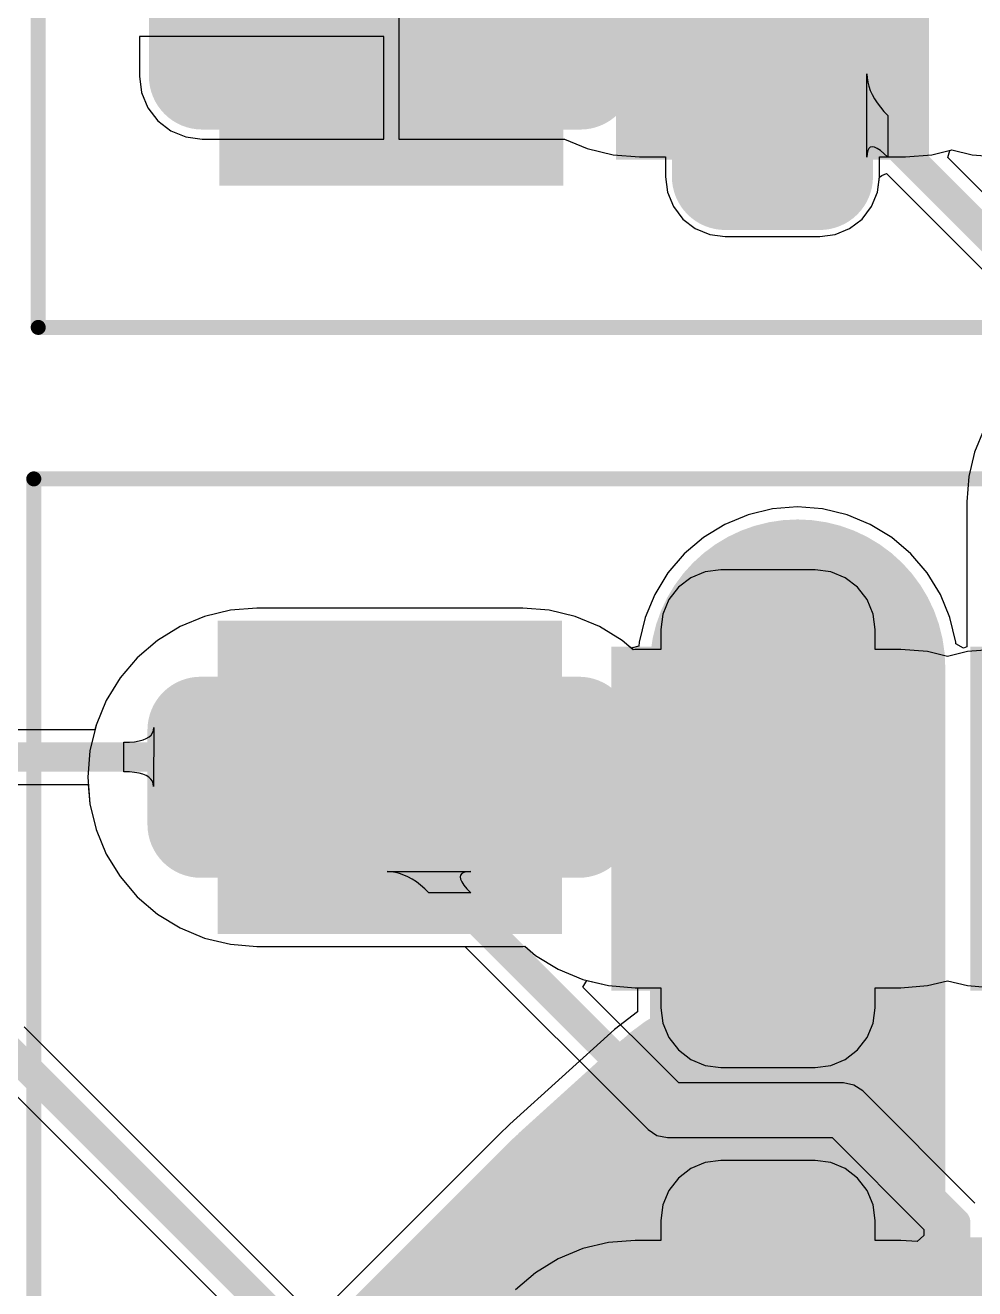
# Model space of a CAD drawing. Header units: millimetres. Extents: x 0.26 to 7.33, y 1.06 to 4.59.
# Drawn here: x 5.785 to 6.417, y 2.443 to 3.284 of the extents above; entities that cross this region are included whole.
import ezdxf

# ---------------------------------------------------------------- set-up
doc = ezdxf.new("R2010")
doc.units = ezdxf.units.MM
doc.header["$MEASUREMENT"] = 0
for name, color, linetype in [('BottomLayer', 5, 'Continuous'), ('BottomSolder', 6, 'Continuous'), ('Mechanical15', 56, 'Continuous'), ('MultiLayer', 9, 'Continuous'), ('PadHoleLayer', 156, 'Continuous'), ('TopLayer', 1, 'Continuous'), ('TopOverlay', 2, 'Continuous'), ('TopSolder', 216, 'Continuous')]:
    doc.layers.add(name, color=color, linetype=linetype)

# ---------------------------------------------------------------- blocks, each defined once
blk = doc.blocks.new('55_13_16')
at = {"layer": 'BottomLayer', "const_width": 0.0315}
for points in [[(0.2815, -0.48327, 1), (0.31299, -0.48327, 1)], [(0.53346, -0.48327, 1), (0.56496, -0.48327, 1)], [(0.6752, -0.48327, 1), (0.70669, -0.48327, 1)], [(0.2815, -0.54626, 1), (0.31299, -0.54626, 1)], [(0.53346, -0.54626, 1), (0.56496, -0.54626, 1)], [(0.6752, -0.54626, 1), (0.70669, -0.54626, 1)], [(0.34843, -0.64075, 1), (0.37992, -0.64075, 1)], [(0.41142, -0.64075, 1), (0.44291, -0.64075, 1)], [(0.34843, -0.89272, 1), (0.37992, -0.89272, 1)], [(0.41142, -0.89272, 1), (0.44291, -0.89272, 1)]]:
    blk.add_lwpolyline(points, format="xyb", close=True, dxfattribs=at)
at = {"layer": 'BottomLayer'}
for points in [[(0.54921, -0.57776), (0.54921, -0.45177), (0.29724, -0.57776), (0.29724, -0.45177)], [(0.94291, -0.57776), (0.94291, -0.45177), (0.69094, -0.57776), (0.69094, -0.45177)], [(0.58071, -0.54626), (0.58071, -0.48327), (0.26575, -0.54626), (0.26575, -0.48327)], [(0.97441, -0.54626), (0.97441, -0.48327), (0.65945, -0.54626), (0.65945, -0.48327)], [(0.36417, -0.92421), (0.42717, -0.92421), (0.36417, -0.60925), (0.42717, -0.60925)], [(0.33268, -0.89272), (0.45866, -0.89272), (0.33268, -0.64075), (0.45866, -0.64075)]]:
    blk.add_solid(points, dxfattribs=at)
at = {"layer": 'BottomSolder', "const_width": 0.0355}
for points in [[(0.2795, -0.48327, 1), (0.31499, -0.48327, 1)], [(0.53146, -0.48327, 1), (0.56696, -0.48327, 1)], [(0.6732, -0.48327, 1), (0.70869, -0.48327, 1)], [(0.2795, -0.54626, 1), (0.31499, -0.54626, 1)], [(0.53146, -0.54626, 1), (0.56696, -0.54626, 1)], [(0.6732, -0.54626, 1), (0.70869, -0.54626, 1)], [(0.34643, -0.64075, 1), (0.38192, -0.64075, 1)], [(0.40942, -0.64075, 1), (0.44491, -0.64075, 1)], [(0.34643, -0.89272, 1), (0.38192, -0.89272, 1)], [(0.40942, -0.89272, 1), (0.44491, -0.89272, 1)]]:
    blk.add_lwpolyline(points, format="xyb", close=True, dxfattribs=at)
at = {"layer": 'BottomSolder'}
for points in [[(0.54921, -0.58176), (0.54921, -0.44777), (0.29724, -0.58176), (0.29724, -0.44777)], [(0.94291, -0.58176), (0.94291, -0.44777), (0.69094, -0.58176), (0.69094, -0.44777)], [(0.58471, -0.54626), (0.58471, -0.48327), (0.26175, -0.54626), (0.26175, -0.48327)], [(0.97841, -0.54626), (0.97841, -0.48327), (0.65545, -0.54626), (0.65545, -0.48327)], [(0.36417, -0.92821), (0.42717, -0.92821), (0.36417, -0.60525), (0.42717, -0.60525)], [(0.32868, -0.89272), (0.46266, -0.89272), (0.32868, -0.64075), (0.46266, -0.64075)]]:
    blk.add_solid(points, dxfattribs=at)
at = {"layer": 'Mechanical15', "const_width": 0.01}
for points in [[(0.19685, -1.00394), (0.19685, 0.09843)], [(1.43701, -1.00394), (0.19685, -1.00394)]]:
    blk.add_lwpolyline(points, dxfattribs=at)
at = {"layer": 'Mechanical15', "const_width": 0.005}
blk.add_lwpolyline([(0.19435, -1.00394, 1), (0.19935, -1.00394, 1)], format="xyb", close=True, dxfattribs=at)
blk.add_lwpolyline([(0.19435, -1.00394, 1), (0.19935, -1.00394, 1)], format="xyb", close=True, dxfattribs=at)
at = {"layer": 'MultiLayer', "const_width": 0.0315}
for points in [[(0.2815, -0.48327, 1), (0.31299, -0.48327, 1)], [(0.53346, -0.48327, 1), (0.56496, -0.48327, 1)], [(0.6752, -0.48327, 1), (0.70669, -0.48327, 1)], [(0.2815, -0.54626, 1), (0.31299, -0.54626, 1)], [(0.53346, -0.54626, 1), (0.56496, -0.54626, 1)], [(0.6752, -0.54626, 1), (0.70669, -0.54626, 1)], [(0.34843, -0.64075, 1), (0.37992, -0.64075, 1)], [(0.41142, -0.64075, 1), (0.44291, -0.64075, 1)], [(0.34843, -0.89272, 1), (0.37992, -0.89272, 1)], [(0.41142, -0.89272, 1), (0.44291, -0.89272, 1)]]:
    blk.add_lwpolyline(points, format="xyb", close=True, dxfattribs=at)
at = {"layer": 'MultiLayer'}
for points in [[(0.54921, -0.57776), (0.54921, -0.45177), (0.29724, -0.57776), (0.29724, -0.45177)], [(0.94291, -0.57776), (0.94291, -0.45177), (0.69094, -0.57776), (0.69094, -0.45177)], [(0.58071, -0.54626), (0.58071, -0.48327), (0.26575, -0.54626), (0.26575, -0.48327)], [(0.97441, -0.54626), (0.97441, -0.48327), (0.65945, -0.54626), (0.65945, -0.48327)], [(0.36417, -0.92421), (0.42717, -0.92421), (0.36417, -0.60925), (0.42717, -0.60925)], [(0.33268, -0.89272), (0.45866, -0.89272), (0.33268, -0.64075), (0.45866, -0.64075)]]:
    blk.add_solid(points, dxfattribs=at)
at = {"layer": 'PadHoleLayer', "const_width": 0.05217}
for points in [[(0.53789, -0.19734), (0.30856, -0.19734, -1), (0.30856, -0.35384), (0.53789, -0.35384, -1)], [(0.93159, -0.19734), (0.70226, -0.19734, -1), (0.70226, -0.35384), (0.93159, -0.35384, -1)], [(0.53789, -0.43652), (0.30856, -0.43652, -1), (0.30856, -0.59301), (0.53789, -0.59301, -1)], [(0.93159, -0.43652), (0.70226, -0.43652, -1), (0.70226, -0.59301), (0.93159, -0.59301, -1)], [(0.47392, -0.8814), (0.47392, -0.65207, -1), (0.31742, -0.65207), (0.31742, -0.8814, -1)]]:
    blk.add_lwpolyline(points, format="xyb", close=True, dxfattribs=at)
at = {"layer": 'TopLayer', "const_width": 0.0315}
for points in [[(0.2815, -0.48327, 1), (0.31299, -0.48327, 1)], [(0.53346, -0.48327, 1), (0.56496, -0.48327, 1)], [(0.6752, -0.48327, 1), (0.70669, -0.48327, 1)], [(0.2815, -0.54626, 1), (0.31299, -0.54626, 1)], [(0.53346, -0.54626, 1), (0.56496, -0.54626, 1)], [(0.6752, -0.54626, 1), (0.70669, -0.54626, 1)], [(0.34843, -0.64075, 1), (0.37992, -0.64075, 1)], [(0.41142, -0.64075, 1), (0.44291, -0.64075, 1)], [(0.34843, -0.89272, 1), (0.37992, -0.89272, 1)], [(0.41142, -0.89272, 1), (0.44291, -0.89272, 1)]]:
    blk.add_lwpolyline(points, format="xyb", close=True, dxfattribs=at)
at = {"layer": 'TopLayer'}
for points in [[(0.54921, -0.57776), (0.54921, -0.45177), (0.29724, -0.57776), (0.29724, -0.45177)], [(0.94291, -0.57776), (0.94291, -0.45177), (0.69094, -0.57776), (0.69094, -0.45177)], [(0.58071, -0.54626), (0.58071, -0.48327), (0.26575, -0.54626), (0.26575, -0.48327)], [(0.97441, -0.54626), (0.97441, -0.48327), (0.65945, -0.54626), (0.65945, -0.48327)], [(0.36417, -0.92421), (0.42717, -0.92421), (0.36417, -0.60925), (0.42717, -0.60925)], [(0.33268, -0.89272), (0.45866, -0.89272), (0.33268, -0.64075), (0.45866, -0.64075)]]:
    blk.add_solid(points, dxfattribs=at)
at = {"layer": 'TopOverlay', "const_width": 0.01}
for points in [[(0.19685, -1.00394), (0.19685, 0.09843)], [(1.43701, -1.00394), (0.19685, -1.00394)]]:
    blk.add_lwpolyline(points, dxfattribs=at)
at = {"layer": 'TopOverlay', "const_width": 0.005}
blk.add_lwpolyline([(0.19435, -1.00394, 1), (0.19935, -1.00394, 1)], format="xyb", close=True, dxfattribs=at)
blk.add_lwpolyline([(0.19435, -1.00394, 1), (0.19935, -1.00394, 1)], format="xyb", close=True, dxfattribs=at)
at = {"layer": 'TopSolder', "const_width": 0.0355}
for points in [[(0.2795, -0.48327, 1), (0.31499, -0.48327, 1)], [(0.53146, -0.48327, 1), (0.56696, -0.48327, 1)], [(0.6732, -0.48327, 1), (0.70869, -0.48327, 1)], [(0.2795, -0.54626, 1), (0.31499, -0.54626, 1)], [(0.53146, -0.54626, 1), (0.56696, -0.54626, 1)], [(0.6732, -0.54626, 1), (0.70869, -0.54626, 1)], [(0.34643, -0.64075, 1), (0.38192, -0.64075, 1)], [(0.40942, -0.64075, 1), (0.44491, -0.64075, 1)], [(0.34643, -0.89272, 1), (0.38192, -0.89272, 1)], [(0.40942, -0.89272, 1), (0.44491, -0.89272, 1)]]:
    blk.add_lwpolyline(points, format="xyb", close=True, dxfattribs=at)
at = {"layer": 'TopSolder'}
for points in [[(0.54921, -0.58176), (0.54921, -0.44777), (0.29724, -0.58176), (0.29724, -0.44777)], [(0.94291, -0.58176), (0.94291, -0.44777), (0.69094, -0.58176), (0.69094, -0.44777)], [(0.58471, -0.54626), (0.58471, -0.48327), (0.26175, -0.54626), (0.26175, -0.48327)], [(0.97841, -0.54626), (0.97841, -0.48327), (0.65545, -0.54626), (0.65545, -0.48327)], [(0.36417, -0.92821), (0.42717, -0.92821), (0.36417, -0.60525), (0.42717, -0.60525)], [(0.32868, -0.89272), (0.46266, -0.89272), (0.32868, -0.64075), (0.46266, -0.64075)]]:
    blk.add_solid(points, dxfattribs=at)
blk = doc.blocks.new('55_13_22')
at = {"layer": 'BottomLayer', "const_width": 0.0315}
for points in [[(1.32087, -0.48327, 1), (1.35236, -0.48327, 1)], [(1.32087, -0.54626, 1), (1.35236, -0.54626, 1)], [(1.19094, -0.64272, 1), (1.22244, -0.64272, 1)], [(1.25394, -0.64272, 1), (1.28543, -0.64272, 1)], [(1.19094, -0.89469, 1), (1.22244, -0.89469, 1)], [(1.25394, -0.89469, 1), (1.28543, -0.89469, 1)]]:
    blk.add_lwpolyline(points, format="xyb", close=True, dxfattribs=at)
at = {"layer": 'BottomLayer'}
for points in [[(1.33661, -0.57776), (1.33661, -0.45177), (1.08465, -0.57776), (1.08465, -0.45177)], [(1.36811, -0.54626), (1.36811, -0.48327), (1.05315, -0.54626), (1.05315, -0.48327)], [(1.20669, -0.92618), (1.26969, -0.92618), (1.20669, -0.61122), (1.26969, -0.61122)], [(1.1752, -0.89469), (1.30118, -0.89469), (1.1752, -0.64272), (1.30118, -0.64272)]]:
    blk.add_solid(points, dxfattribs=at)
at = {"layer": 'BottomSolder', "const_width": 0.0355}
for points in [[(1.31887, -0.48327, 1), (1.35436, -0.48327, 1)], [(1.31887, -0.54626, 1), (1.35436, -0.54626, 1)], [(1.18894, -0.64272, 1), (1.22444, -0.64272, 1)], [(1.25194, -0.64272, 1), (1.28743, -0.64272, 1)], [(1.18894, -0.89469, 1), (1.22444, -0.89469, 1)], [(1.25194, -0.89469, 1), (1.28743, -0.89469, 1)]]:
    blk.add_lwpolyline(points, format="xyb", close=True, dxfattribs=at)
at = {"layer": 'BottomSolder'}
for points in [[(1.33661, -0.58176), (1.33661, -0.44777), (1.08465, -0.58176), (1.08465, -0.44777)], [(1.37211, -0.54626), (1.37211, -0.48327), (1.04915, -0.54626), (1.04915, -0.48327)], [(1.20669, -0.93018), (1.26969, -0.93018), (1.20669, -0.60722), (1.26969, -0.60722)], [(1.1712, -0.89469), (1.30518, -0.89469), (1.1712, -0.64272), (1.30518, -0.64272)]]:
    blk.add_solid(points, dxfattribs=at)
at = {"layer": 'Mechanical15', "const_width": 0.01}
for points in [[(1.43701, -1.00394), (1.43701, 0.09843)], [(1.43701, -1.00394), (0.19685, -1.00394)]]:
    blk.add_lwpolyline(points, dxfattribs=at)
at = {"layer": 'Mechanical15', "const_width": 0.005}
blk.add_lwpolyline([(1.43451, -1.00394, 1), (1.43951, -1.00394, 1)], format="xyb", close=True, dxfattribs=at)
blk.add_lwpolyline([(1.43451, -1.00394, 1), (1.43951, -1.00394, 1)], format="xyb", close=True, dxfattribs=at)
at = {"layer": 'MultiLayer', "const_width": 0.0315}
for points in [[(1.32087, -0.48327, 1), (1.35236, -0.48327, 1)], [(1.32087, -0.54626, 1), (1.35236, -0.54626, 1)], [(1.19094, -0.64272, 1), (1.22244, -0.64272, 1)], [(1.25394, -0.64272, 1), (1.28543, -0.64272, 1)], [(1.19094, -0.89469, 1), (1.22244, -0.89469, 1)], [(1.25394, -0.89469, 1), (1.28543, -0.89469, 1)]]:
    blk.add_lwpolyline(points, format="xyb", close=True, dxfattribs=at)
at = {"layer": 'MultiLayer'}
for points in [[(1.33661, -0.57776), (1.33661, -0.45177), (1.08465, -0.57776), (1.08465, -0.45177)], [(1.36811, -0.54626), (1.36811, -0.48327), (1.05315, -0.54626), (1.05315, -0.48327)], [(1.20669, -0.92618), (1.26969, -0.92618), (1.20669, -0.61122), (1.26969, -0.61122)], [(1.1752, -0.89469), (1.30118, -0.89469), (1.1752, -0.64272), (1.30118, -0.64272)]]:
    blk.add_solid(points, dxfattribs=at)
at = {"layer": 'PadHoleLayer', "const_width": 0.05217}
for points in [[(1.3253, -0.43652), (1.09596, -0.43652, -1), (1.09596, -0.59301), (1.3253, -0.59301, -1)], [(1.31644, -0.88337), (1.31644, -0.65404, -1), (1.15994, -0.65404), (1.15994, -0.88337, -1)]]:
    blk.add_lwpolyline(points, format="xyb", close=True, dxfattribs=at)
at = {"layer": 'TopLayer', "const_width": 0.0315}
for points in [[(1.32087, -0.48327, 1), (1.35236, -0.48327, 1)], [(1.32087, -0.54626, 1), (1.35236, -0.54626, 1)], [(1.19094, -0.64272, 1), (1.22244, -0.64272, 1)], [(1.25394, -0.64272, 1), (1.28543, -0.64272, 1)], [(1.19094, -0.89469, 1), (1.22244, -0.89469, 1)], [(1.25394, -0.89469, 1), (1.28543, -0.89469, 1)]]:
    blk.add_lwpolyline(points, format="xyb", close=True, dxfattribs=at)
at = {"layer": 'TopLayer'}
for points in [[(1.33661, -0.57776), (1.33661, -0.45177), (1.08465, -0.57776), (1.08465, -0.45177)], [(1.36811, -0.54626), (1.36811, -0.48327), (1.05315, -0.54626), (1.05315, -0.48327)], [(1.20669, -0.92618), (1.26969, -0.92618), (1.20669, -0.61122), (1.26969, -0.61122)], [(1.1752, -0.89469), (1.30118, -0.89469), (1.1752, -0.64272), (1.30118, -0.64272)]]:
    blk.add_solid(points, dxfattribs=at)
at = {"layer": 'TopOverlay', "const_width": 0.01}
for points in [[(1.43701, -1.00394), (1.43701, 0.09843)], [(1.43701, -1.00394), (0.19685, -1.00394)]]:
    blk.add_lwpolyline(points, dxfattribs=at)
at = {"layer": 'TopOverlay', "const_width": 0.005}
blk.add_lwpolyline([(1.43451, -1.00394, 1), (1.43951, -1.00394, 1)], format="xyb", close=True, dxfattribs=at)
blk.add_lwpolyline([(1.43451, -1.00394, 1), (1.43951, -1.00394, 1)], format="xyb", close=True, dxfattribs=at)
at = {"layer": 'TopSolder', "const_width": 0.0355}
for points in [[(1.31887, -0.48327, 1), (1.35436, -0.48327, 1)], [(1.31887, -0.54626, 1), (1.35436, -0.54626, 1)], [(1.18894, -0.64272, 1), (1.22444, -0.64272, 1)], [(1.25194, -0.64272, 1), (1.28743, -0.64272, 1)], [(1.18894, -0.89469, 1), (1.22444, -0.89469, 1)], [(1.25194, -0.89469, 1), (1.28743, -0.89469, 1)]]:
    blk.add_lwpolyline(points, format="xyb", close=True, dxfattribs=at)
at = {"layer": 'TopSolder'}
for points in [[(1.33661, -0.58176), (1.33661, -0.44777), (1.08465, -0.58176), (1.08465, -0.44777)], [(1.37211, -0.54626), (1.37211, -0.48327), (1.04915, -0.54626), (1.04915, -0.48327)], [(1.20669, -0.93018), (1.26969, -0.93018), (1.20669, -0.60722), (1.26969, -0.60722)], [(1.1712, -0.89469), (1.30518, -0.89469), (1.1712, -0.64272), (1.30518, -0.64272)]]:
    blk.add_solid(points, dxfattribs=at)

msp = doc.modelspace()

# ---------------------------------------------------------------- linework, layer by layer
at = {"layer": 'BottomLayer'}
for p, q in [((6.03374, 3.35525), (6.03374, 3.2819)), ((6.02374, 3.2769), (5.8609, 3.2769)), ((5.8609, 3.2769), (5.8609, 3.2504)), ((6.02374, 3.20855), (6.02374, 3.2769)), ((6.03374, 3.2819), (6.03374, 3.20855)), ((5.8609, 3.2504), (5.86233, 3.23957)), ((6.34558, 3.19641), (6.34558, 3.25208)), ((6.34558, 3.25208), (6.34572, 3.24932)), ((6.34572, 3.24932), (6.34614, 3.24655)), ((6.34614, 3.24655), (6.34684, 3.24378)), ((6.34684, 3.24378), (6.34783, 3.24101)), ((5.86233, 3.23957), (5.86651, 3.22947)), ((6.34783, 3.24101), (6.34909, 3.23822)), ((6.34909, 3.23822), (6.35064, 3.23544)), ((6.35064, 3.23544), (6.35246, 3.23265)), ((5.86651, 3.22947), (5.87316, 3.22081)), ((6.35246, 3.23265), (6.35457, 3.22985)), ((6.35457, 3.22985), (6.35695, 3.22705)), ((6.35695, 3.22705), (6.35962, 3.22424)), ((5.87316, 3.22081), (5.88183, 3.21415)), ((6.35962, 3.22424), (6.35962, 3.19641)), ((5.88183, 3.21415), (5.89192, 3.20997)), ((5.89192, 3.20997), (5.90276, 3.20855)), ((5.90276, 3.20855), (6.02374, 3.20855)), ((6.03374, 3.20855), (6.14418, 3.20855)), ((6.14418, 3.20855), (6.15928, 3.20229)), ((6.15928, 3.20229), (6.17647, 3.19817)), ((6.34614, 3.2009), (6.34572, 3.19893)), ((6.34684, 3.2023), (6.34614, 3.2009)), ((6.34783, 3.20314), (6.34684, 3.2023)), ((6.34909, 3.20343), (6.34783, 3.20314)), ((6.35064, 3.20314), (6.34909, 3.20343)), ((6.35246, 3.2023), (6.35064, 3.20314)), ((6.35457, 3.2009), (6.35246, 3.2023)), ((6.35695, 3.19893), (6.35457, 3.2009)), ((6.39946, 3.19622), (6.40081, 3.20103)), ((6.40081, 3.20103), (6.40226, 3.20138)), ((6.40226, 3.20138), (6.41564, 3.19817)), ((6.17647, 3.19817), (6.19409, 3.19678)), ((6.19409, 3.19678), (6.21134, 3.19678)), ((6.21134, 3.19678), (6.21134, 3.18347)), ((6.34572, 3.19893), (6.34558, 3.19641)), ((6.35962, 3.19641), (6.35695, 3.19893)), ((6.51192, 3.08375), (6.39946, 3.19622)), ((6.41564, 3.19817), (6.43327, 3.19678)), ((6.21134, 3.18347), (6.2127, 3.17316)), ((6.35265, 3.17316), (6.35397, 3.18318)), ((6.35397, 3.18318), (6.35554, 3.18431)), ((6.35554, 3.18431), (6.35863, 3.18559)), ((6.35863, 3.18559), (6.49152, 3.0527)), ((6.2127, 3.17316), (6.21668, 3.16355)), ((6.34867, 3.16355), (6.35265, 3.17316)), ((6.21668, 3.16355), (6.22301, 3.1553)), ((6.34234, 3.1553), (6.34867, 3.16355)), ((6.22301, 3.1553), (6.23126, 3.14897)), ((6.23126, 3.14897), (6.24087, 3.14499)), ((6.32448, 3.14499), (6.33409, 3.14897)), ((6.33409, 3.14897), (6.34234, 3.1553)), ((6.24087, 3.14499), (6.25118, 3.14364)), ((6.25118, 3.14364), (6.31417, 3.14364)), ((6.31417, 3.14364), (6.32448, 3.14499)), ((6.24823, 2.9216), (6.23792, 2.92024)), ((6.31122, 2.9216), (6.24823, 2.9216)), ((6.32153, 2.92024), (6.31122, 2.9216)), ((6.22831, 2.91626), (6.22006, 2.90993)), ((6.23792, 2.92024), (6.22831, 2.91626)), ((6.33114, 2.91626), (6.32153, 2.92024)), ((6.33939, 2.90993), (6.33114, 2.91626)), ((6.22006, 2.90993), (6.21373, 2.90168)), ((6.34572, 2.90168), (6.33939, 2.90993)), ((6.21373, 2.90168), (6.20975, 2.89207)), ((6.3497, 2.89207), (6.34572, 2.90168)), ((5.90435, 2.8905), (5.88802, 2.88373)), ((5.92155, 2.89463), (5.90435, 2.8905)), ((5.93917, 2.89601), (5.92155, 2.89463)), ((6.11634, 2.89601), (5.93917, 2.89601)), ((6.13397, 2.89463), (6.11634, 2.89601)), ((6.15116, 2.8905), (6.13397, 2.89463)), ((6.16749, 2.88373), (6.15116, 2.8905)), ((6.20975, 2.89207), (6.20839, 2.88176)), ((6.35106, 2.88176), (6.3497, 2.89207)), ((5.88802, 2.88373), (5.87294, 2.87449)), ((6.18257, 2.87449), (6.16749, 2.88373)), ((6.20839, 2.88176), (6.20839, 2.86845)), ((6.35106, 2.86845), (6.35106, 2.88176)), ((5.87294, 2.87449), (5.8595, 2.86301)), ((6.18977, 2.86835), (6.18257, 2.87449)), ((5.8595, 2.86301), (5.84801, 2.84957)), ((6.19114, 2.86845), (6.18977, 2.86835)), ((6.20839, 2.86845), (6.19114, 2.86845)), ((6.36831, 2.86845), (6.35106, 2.86845)), ((6.38593, 2.86707), (6.36831, 2.86845)), ((6.39931, 2.86385), (6.38593, 2.86707)), ((6.41269, 2.86707), (6.39931, 2.86385)), ((6.43032, 2.86845), (6.41269, 2.86707)), ((5.84801, 2.84957), (5.83878, 2.83449)), ((5.83878, 2.83449), (5.83201, 2.81815)), ((5.83201, 2.81815), (5.82788, 2.80096)), ((5.82788, 2.80096), (5.8265, 2.78333)), ((5.8265, 2.78333), (5.82788, 2.76571)), ((5.82788, 2.76571), (5.83201, 2.74852)), ((5.83201, 2.74852), (5.83878, 2.73218)), ((5.83878, 2.73218), (5.84801, 2.7171)), ((6.02875, 2.72029), (6.02599, 2.72043)), ((6.02599, 2.72043), (6.08167, 2.72043)), ((6.03152, 2.71987), (6.02875, 2.72029)), ((6.03429, 2.71917), (6.03152, 2.71987)), ((6.07717, 2.71987), (6.07577, 2.71917)), ((6.07914, 2.72029), (6.07717, 2.71987)), ((6.08167, 2.72043), (6.07914, 2.72029)), ((5.84801, 2.7171), (5.8595, 2.70366)), ((6.03707, 2.71818), (6.03429, 2.71917)), ((6.03985, 2.71692), (6.03707, 2.71818)), ((6.04263, 2.71538), (6.03985, 2.71692)), ((6.04543, 2.71355), (6.04263, 2.71538)), ((6.04822, 2.71145), (6.04543, 2.71355)), ((6.05102, 2.70906), (6.04822, 2.71145)), ((6.07493, 2.71818), (6.07465, 2.71692)), ((6.07465, 2.71692), (6.07493, 2.71538)), ((6.07577, 2.71917), (6.07493, 2.71818)), ((6.07493, 2.71538), (6.07577, 2.71355)), ((6.07577, 2.71355), (6.07717, 2.71145)), ((6.07717, 2.71145), (6.07914, 2.70906)), ((5.8595, 2.70366), (5.87294, 2.69218)), ((6.05383, 2.70639), (6.05102, 2.70906)), ((6.08167, 2.70639), (6.05383, 2.70639)), ((6.07914, 2.70906), (6.08167, 2.70639)), ((5.87294, 2.69218), (5.88802, 2.68294)), ((5.88802, 2.68294), (5.90435, 2.67617)), ((5.90435, 2.67617), (5.92155, 2.67204)), ((5.92155, 2.67204), (5.93917, 2.67066)), ((5.93917, 2.67066), (6.07775, 2.67066)), ((6.07775, 2.67066), (6.19985, 2.54856)), ((6.15642, 2.64345), (6.15896, 2.64798)), ((6.15896, 2.64798), (6.17352, 2.64448)), ((6.17352, 2.64448), (6.19114, 2.6431)), ((6.36831, 2.6431), (6.38593, 2.64448)), ((6.38593, 2.64448), (6.39931, 2.6477)), ((6.39931, 2.6477), (6.41269, 2.64448)), ((6.41269, 2.64448), (6.43032, 2.6431)), ((6.22025, 2.57962), (6.15642, 2.64345)), ((6.19114, 2.6431), (6.20839, 2.6431)), ((6.20839, 2.6431), (6.20839, 2.62979)), ((6.35106, 2.62979), (6.35106, 2.6431)), ((6.35106, 2.6431), (6.36831, 2.6431)), ((6.20839, 2.62979), (6.20975, 2.61948)), ((6.3497, 2.61948), (6.35106, 2.62979)), ((6.20975, 2.61948), (6.21373, 2.60987)), ((6.34572, 2.60987), (6.3497, 2.61948)), ((6.08175, 2.31958), (5.78419, 2.61713)), ((6.21373, 2.60987), (6.22006, 2.60162)), ((6.33939, 2.60162), (6.34572, 2.60987)), ((6.22006, 2.60162), (6.22831, 2.59529)), ((6.33114, 2.59529), (6.33939, 2.60162)), ((5.75314, 2.59673), (6.22061, 2.12926)), ((6.22831, 2.59529), (6.23792, 2.59131)), ((6.32153, 2.59131), (6.33114, 2.59529)), ((6.23792, 2.59131), (6.24823, 2.58995)), ((6.24823, 2.58995), (6.31122, 2.58995)), ((6.31122, 2.58995), (6.32153, 2.59131)), ((6.32992, 2.57962), (6.22025, 2.57962)), ((6.33688, 2.57823), (6.32992, 2.57962)), ((6.32992, 2.57962), (6.32992, 2.57962)), ((6.34279, 2.57429), (6.33688, 2.57823)), ((6.41759, 2.49949), (6.34279, 2.57429)), ((6.19985, 2.54856), (6.19985, 2.54856)), ((6.19985, 2.54856), (6.20575, 2.54462)), ((6.20575, 2.54462), (6.21271, 2.54323)), ((6.21271, 2.54323), (6.21271, 2.54323)), ((6.21271, 2.54323), (6.32239, 2.54323)), ((6.32239, 2.54323), (6.38354, 2.48208)), ((6.23792, 2.52654), (6.22831, 2.52256)), ((6.24823, 2.5279), (6.23792, 2.52654)), ((6.31122, 2.5279), (6.24823, 2.5279)), ((6.32153, 2.52654), (6.31122, 2.5279)), ((6.33114, 2.52256), (6.32153, 2.52654)), ((6.22831, 2.52256), (6.22006, 2.51623)), ((6.33939, 2.51623), (6.33114, 2.52256)), ((6.22006, 2.51623), (6.21373, 2.50798)), ((6.34572, 2.50798), (6.33939, 2.51623)), ((6.21373, 2.50798), (6.20975, 2.49837)), ((6.3497, 2.49837), (6.34572, 2.50798)), ((6.20975, 2.49837), (6.20839, 2.48806)), ((6.35106, 2.48806), (6.3497, 2.49837)), ((6.20839, 2.48806), (6.20839, 2.47475)), ((6.35106, 2.47475), (6.35106, 2.48806)), ((6.38344, 2.47792), (6.379, 2.47391)), ((6.38354, 2.48208), (6.38344, 2.47792)), ((6.15632, 2.46924), (6.13999, 2.46247)), ((6.17352, 2.47337), (6.15632, 2.46924)), ((6.19114, 2.47475), (6.17352, 2.47337)), ((6.20839, 2.47475), (6.19114, 2.47475)), ((6.36831, 2.47475), (6.35106, 2.47475)), ((6.379, 2.47391), (6.36831, 2.47475)), ((6.13999, 2.46247), (6.12491, 2.45323)), ((6.12491, 2.45323), (6.11147, 2.44175))]:
    msp.add_line(p, q, dxfattribs=at)
at = {"layer": 'BottomLayer', "const_width": 0.01969}
for points in [[(6.31109, 3.25885), (6.50439, 3.06556)], [(6.012, 2.76214), (6.012, 2.827)], [(6.09676, 2.80033), (6.13797, 2.75912)], [(6.012, 2.76214), (6.21271, 2.56143)], [(5.766, 2.6096), (6.27972, 2.09587)], [(6.21271, 2.56143), (6.32992, 2.56143)], [(6.32992, 2.56143), (6.40472, 2.48662)], [(6.40472, 2.08255), (6.40472, 2.48662)]]:
    msp.add_lwpolyline(points, dxfattribs=at)
at = {"layer": 'BottomLayer', "const_width": 0.00984}
for points in [[(6.30617, 3.25885, 1), (6.31602, 3.25885, 1)], [(6.00708, 2.827, 1), (6.01692, 2.827, 1)], [(6.09183, 2.80033, 1), (6.10168, 2.80033, 1)], [(6.00708, 2.76214, 1), (6.01692, 2.76214, 1)], [(6.00708, 2.76214, 1), (6.01692, 2.76214, 1)], [(6.13305, 2.75912, 1), (6.14289, 2.75912, 1)], [(6.20779, 2.56143, 1), (6.21763, 2.56143, 1)], [(6.20779, 2.56143, 1), (6.21763, 2.56143, 1)], [(6.325, 2.56143, 1), (6.33484, 2.56143, 1)], [(6.325, 2.56143, 1), (6.33484, 2.56143, 1)], [(6.3998, 2.48662, 1), (6.40965, 2.48662, 1)], [(6.3998, 2.48662, 1), (6.40965, 2.48662, 1)]]:
    msp.add_lwpolyline(points, format="xyb", close=True, dxfattribs=at)
at = {"layer": 'TopLayer'}
for p, q in [((6.03374, 3.35525), (6.03374, 3.2819)), ((6.02374, 3.2769), (5.8609, 3.2769)), ((5.8609, 3.2769), (5.8609, 3.2504)), ((6.02374, 3.20855), (6.02374, 3.2769)), ((6.03374, 3.2819), (6.03374, 3.20855)), ((5.8609, 3.2504), (5.86233, 3.23957)), ((5.86233, 3.23957), (5.86651, 3.22947)), ((5.86651, 3.22947), (5.87316, 3.22081)), ((5.87316, 3.22081), (5.88183, 3.21415)), ((5.88183, 3.21415), (5.89192, 3.20997)), ((5.89192, 3.20997), (5.90276, 3.20855)), ((5.90276, 3.20855), (6.02374, 3.20855)), ((6.03374, 3.20855), (6.14418, 3.20855)), ((6.14418, 3.20855), (6.15928, 3.20229)), ((6.15928, 3.20229), (6.17647, 3.19817)), ((6.38889, 3.19817), (6.40226, 3.20138)), ((6.40226, 3.20138), (6.41564, 3.19817)), ((6.17647, 3.19817), (6.19409, 3.19678)), ((6.19409, 3.19678), (6.21134, 3.19678)), ((6.21134, 3.19678), (6.21134, 3.18347)), ((6.35401, 3.18347), (6.35401, 3.19678)), ((6.35401, 3.19678), (6.37126, 3.19678)), ((6.37126, 3.19678), (6.38889, 3.19817)), ((6.41564, 3.19817), (6.43327, 3.19678)), ((6.21134, 3.18347), (6.2127, 3.17316)), ((6.35265, 3.17316), (6.35401, 3.18347)), ((6.2127, 3.17316), (6.21668, 3.16355)), ((6.34867, 3.16355), (6.35265, 3.17316)), ((6.21668, 3.16355), (6.22301, 3.1553)), ((6.34234, 3.1553), (6.34867, 3.16355)), ((6.22301, 3.1553), (6.23126, 3.14897)), ((6.23126, 3.14897), (6.24087, 3.14499)), ((6.32448, 3.14499), (6.33409, 3.14897)), ((6.33409, 3.14897), (6.34234, 3.1553)), ((6.24087, 3.14499), (6.25118, 3.14364)), ((6.25118, 3.14364), (6.31417, 3.14364)), ((6.31417, 3.14364), (6.32448, 3.14499)), ((6.42378, 3.0154), (6.41737, 2.99993)), ((6.41737, 2.99993), (6.41346, 2.98364)), ((6.41346, 2.98364), (6.41214, 2.96694)), ((6.29941, 2.96346), (6.28271, 2.96214)), ((6.31611, 2.96214), (6.29941, 2.96346)), ((6.41214, 2.96694), (6.41214, 2.8703)), ((6.26642, 2.95823), (6.25094, 2.95182)), ((6.28271, 2.96214), (6.26642, 2.95823)), ((6.3324, 2.95823), (6.31611, 2.96214)), ((6.34787, 2.95182), (6.3324, 2.95823)), ((6.25094, 2.95182), (6.23666, 2.94307)), ((6.36216, 2.94307), (6.34787, 2.95182)), ((6.23666, 2.94307), (6.22392, 2.93219)), ((6.3749, 2.93219), (6.36216, 2.94307)), ((6.22392, 2.93219), (6.21304, 2.91945)), ((6.38578, 2.91945), (6.3749, 2.93219)), ((6.21304, 2.91945), (6.20429, 2.90517)), ((6.39453, 2.90517), (6.38578, 2.91945)), ((6.20429, 2.90517), (6.19788, 2.88969)), ((6.40094, 2.88969), (6.39453, 2.90517)), ((5.90435, 2.8905), (5.88802, 2.88373)), ((5.92155, 2.89463), (5.90435, 2.8905)), ((5.93917, 2.89601), (5.92155, 2.89463)), ((6.11634, 2.89601), (5.93917, 2.89601)), ((6.13397, 2.89463), (6.11634, 2.89601)), ((6.15116, 2.8905), (6.13397, 2.89463)), ((6.16749, 2.88373), (6.15116, 2.8905)), ((6.19788, 2.88969), (6.19397, 2.8734)), ((6.40485, 2.8734), (6.40094, 2.88969)), ((5.88802, 2.88373), (5.87294, 2.87449)), ((6.18257, 2.87449), (6.16749, 2.88373)), ((5.87294, 2.87449), (5.8595, 2.86301)), ((6.18863, 2.86931), (6.18257, 2.87449)), ((6.19397, 2.8734), (6.19376, 2.87069)), ((6.40494, 2.87224), (6.40485, 2.8734)), ((6.41006, 2.86924), (6.40494, 2.87224)), ((5.8595, 2.86301), (5.84801, 2.84957)), ((6.19376, 2.87069), (6.18863, 2.86931)), ((6.41214, 2.8703), (6.41006, 2.86924)), ((5.84801, 2.84957), (5.83878, 2.83449)), ((5.83878, 2.83449), (5.83201, 2.81815)), ((5.83125, 2.81499), (5.73578, 2.81499)), ((5.83201, 2.81815), (5.83125, 2.81499)), ((5.86871, 2.81146), (5.86971, 2.81293)), ((5.86971, 2.81293), (5.87032, 2.8146)), ((5.87032, 2.8146), (5.87053, 2.81647)), ((5.87053, 2.81647), (5.87036, 2.77711)), ((5.85056, 2.80664), (5.85435, 2.80674)), ((5.85056, 2.78696), (5.85056, 2.80664)), ((5.85435, 2.80674), (5.85773, 2.80703)), ((5.85773, 2.80703), (5.86073, 2.80753)), ((5.86073, 2.80753), (5.86332, 2.80821)), ((5.86332, 2.80821), (5.86551, 2.8091)), ((5.86551, 2.8091), (5.86731, 2.81018)), ((5.86731, 2.81018), (5.86871, 2.81146)), ((5.85433, 2.78686), (5.85056, 2.78696)), ((5.8577, 2.78656), (5.85433, 2.78686)), ((5.73578, 2.77861), (5.82687, 2.77861)), ((5.82687, 2.77861), (5.82788, 2.76571)), ((5.86068, 2.78607), (5.8577, 2.78656)), ((5.86325, 2.78538), (5.86068, 2.78607)), ((5.86543, 2.7845), (5.86325, 2.78538)), ((5.86721, 2.78341), (5.86543, 2.7845)), ((5.8686, 2.78213), (5.86721, 2.78341)), ((5.86958, 2.78066), (5.8686, 2.78213)), ((5.87017, 2.77898), (5.86958, 2.78066)), ((5.87036, 2.77711), (5.87017, 2.77898)), ((5.82788, 2.76571), (5.83201, 2.74852)), ((5.83201, 2.74852), (5.83878, 2.73218)), ((5.83878, 2.73218), (5.84801, 2.7171)), ((5.84801, 2.7171), (5.8595, 2.70366)), ((5.8595, 2.70366), (5.87294, 2.69218)), ((5.87294, 2.69218), (5.88802, 2.68294)), ((5.88802, 2.68294), (5.90435, 2.67617)), ((5.90435, 2.67617), (5.92155, 2.67204)), ((5.92155, 2.67204), (5.93917, 2.67066)), ((5.93917, 2.67066), (6.11634, 2.67066)), ((6.11634, 2.67066), (6.11771, 2.67076)), ((6.11771, 2.67076), (6.12491, 2.66462)), ((6.12491, 2.66462), (6.13999, 2.65538)), ((6.13999, 2.65538), (6.15632, 2.64861)), ((6.15632, 2.64861), (6.17352, 2.64448)), ((6.17352, 2.64448), (6.19114, 2.6431)), ((6.19114, 2.6431), (6.19266, 2.6431)), ((6.19266, 2.6431), (6.19266, 2.62703)), ((6.19266, 2.62703), (6.1775, 2.61535)), ((6.1775, 2.61535), (6.10771, 2.5522)), ((6.10771, 2.5522), (6.10536, 2.54972)), ((6.10277, 2.54751), (5.94164, 2.38637)), ((6.10536, 2.54972), (6.10277, 2.54751))]:
    msp.add_line(p, q, dxfattribs=at)
for points, const_width in [([(6.29941, 2.54174), (6.29941, 2.8567)], 0.19685), ([(6.08329, 2.8138), (6.09676, 2.80033)], 0.01969), ([(5.67067, 2.7968), (6.01429, 2.7968)], 0.01969), ([(6.29941, 2.26615), (6.29941, 2.55128)], 0.19685), ([(6.1992, 2.45107), (6.269, 2.51423)], 0.25591), ([(5.98113, 2.233), (6.1992, 2.45107)], 0.25591)]:
    msp.add_lwpolyline(points, dxfattribs=dict(at, const_width=const_width))
for points, const_width in [([(6.2502, 2.8567, 1), (6.34862, 2.8567, 1)], 0.09843), ([(6.07837, 2.8138, 1), (6.08821, 2.8138, 1)], 0.00984), ([(6.00937, 2.7968, 1), (6.01921, 2.7968, 1)], 0.00984), ([(6.09183, 2.80033, 1), (6.10168, 2.80033, 1)], 0.00984), ([(6.2502, 2.55128, 1), (6.34862, 2.55128, 1)], 0.09843), ([(6.20502, 2.51423, 1), (6.33297, 2.51423, 1)], 0.12795), ([(6.2502, 2.54174, 1), (6.34862, 2.54174, 1)], 0.09843), ([(6.13522, 2.45107, 1), (6.26318, 2.45107, 1)], 0.12795), ([(6.13522, 2.45107, 1), (6.26318, 2.45107, 1)], 0.12795)]:
    msp.add_lwpolyline(points, format="xyb", close=True, dxfattribs=dict(at, const_width=const_width))

# ---------------------------------------------------------------- block references
at = {"rotation": 270}
for name, p in [('55_13_22', (6.79744, 4.52009)), ('55_13_16', (6.79449, 3.179))]:
    msp.add_blockref(name, p, dxfattribs=at)

doc.saveas('drawing.dxf')
